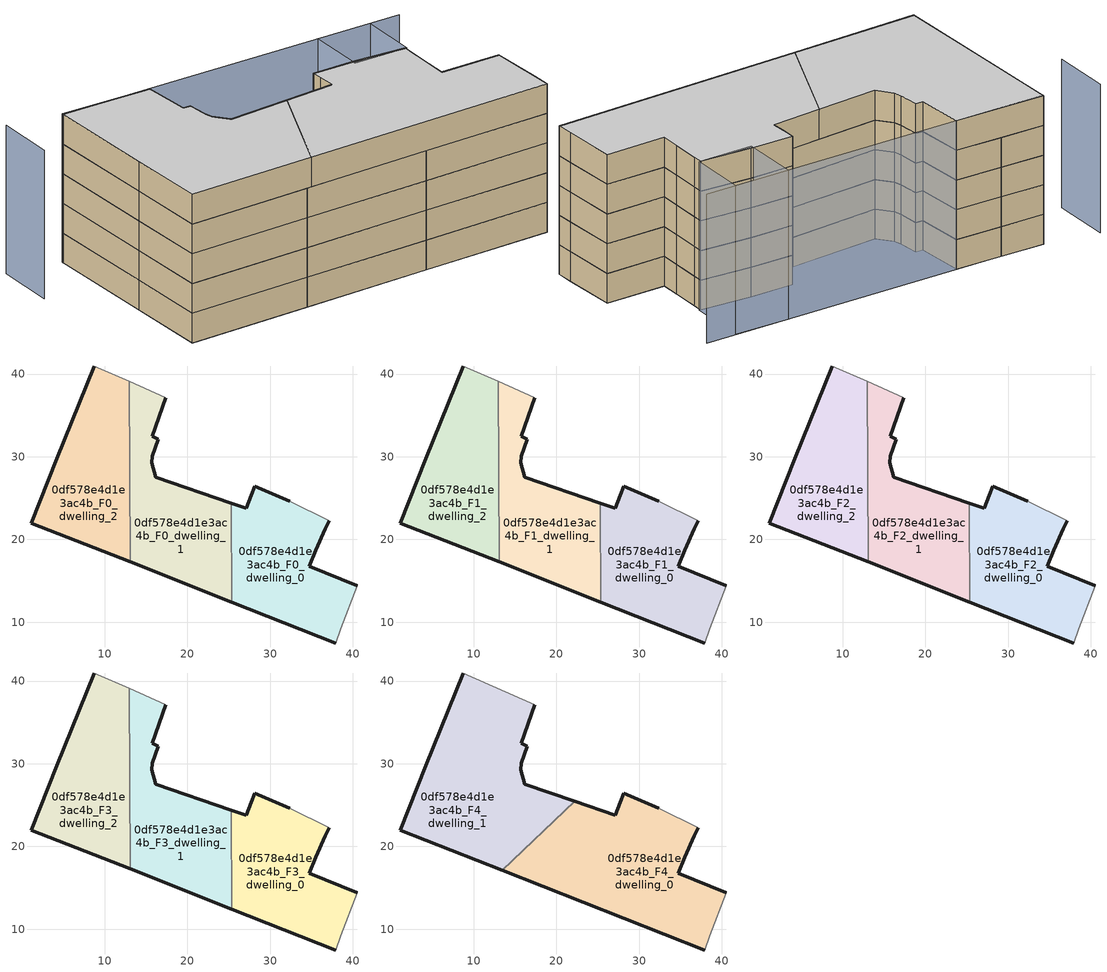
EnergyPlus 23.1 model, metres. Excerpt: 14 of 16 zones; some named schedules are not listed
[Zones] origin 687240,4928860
0df578e4d1e3ac4b_F0_dwelling_0
 floor ground (EU_floor_Construction): 38.56,9.18 40.54,14.39 34.72,16.79 35.54,18.67 36.69,21.32 37.12,22.27 32.35,24.64 28.16,26.44 27.7,25.34 27.12,23.76 25.32,24.38 25.38,12.42 37.91,7.48 z0
 wall outside (EU_wall_Construction): 37.12,22.27 36.69,21.32 35.54,18.67 34.72,16.79 40.54,14.39 / 37.91,7.48 25.38,12.42 / 25.32,24.38 27.12,23.76 27.7,25.34 28.16,26.44 32.35,24.64 z0:3
 wall adiabatic (EU_wall_Construction): 32.35,24.64 37.12,22.27 / 40.54,14.39 38.56,9.18 37.91,7.48 z0:3
 wall to 0df578e4d1e3ac4b_F0_dwelling_1 (EU_wall_Construction): 25.38,12.42 25.32,24.38 z0:3
0df578e4d1e3ac4b_F0_dwelling_1
 floor ground (EU_floor_Construction): 25.38,12.42 25.32,24.38 16.18,27.52 15.66,29.3 15.77,30.08 16.46,32.14 15.76,32.48 17.4,37.16 12.95,39.12 13.06,17.27 z0
 wall outside (EU_wall_Construction): 25.38,12.42 13.06,17.27 / 17.4,37.16 15.76,32.48 16.46,32.14 15.77,30.08 15.66,29.3 16.18,27.52 25.32,24.38 z0:3
 wall adiabatic (EU_wall_Construction): 12.95,39.12 17.4,37.16 z0:3
 wall to 0df578e4d1e3ac4b_F0_dwelling_2 (EU_wall_Construction): 13.06,17.27 12.95,39.12 z0:3
0df578e4d1e3ac4b_F0_dwelling_2
 floor ground (EU_floor_Construction): 13.06,17.27 12.95,39.12 8.72,40.98 4.2,29.75 1.1,21.99 z0
 wall outside (EU_wall_Construction): 13.06,17.27 1.1,21.99 4.2,29.75 8.72,40.98 z0:3
 wall adiabatic (EU_wall_Construction): 8.72,40.98 12.95,39.12 z0:3
0df578e4d1e3ac4b_F1_dwelling_0
 floor to 0df578e4d1e3ac4b_F0_dwelling_0 (EU_floor_Construction): 38.56,9.18 40.54,14.39 34.72,16.79 35.54,18.67 36.69,21.32 37.12,22.27 32.35,24.64 28.16,26.44 27.7,25.34 27.12,23.76 25.32,24.38 25.38,12.42 37.91,7.48 z3
 wall outside (EU_wall_Construction): 37.12,22.27 36.69,21.32 35.54,18.67 34.72,16.79 40.54,14.39 / 37.91,7.48 25.38,12.42 / 25.32,24.38 27.12,23.76 27.7,25.34 28.16,26.44 32.35,24.64 z3:6
 wall adiabatic (EU_wall_Construction): 32.35,24.64 37.12,22.27 / 40.54,14.39 38.56,9.18 37.91,7.48 z3:6
 wall to 0df578e4d1e3ac4b_F1_dwelling_1 (EU_wall_Construction): 25.38,12.42 25.32,24.38 z3:6
0df578e4d1e3ac4b_F1_dwelling_1
 floor to 0df578e4d1e3ac4b_F0_dwelling_1 (EU_floor_Construction): 25.38,12.42 25.32,24.38 16.18,27.52 15.66,29.3 15.77,30.08 16.46,32.14 15.76,32.48 17.4,37.16 12.95,39.12 13.06,17.27 z3
 wall outside (EU_wall_Construction): 25.38,12.42 13.06,17.27 / 17.4,37.16 15.76,32.48 16.46,32.14 15.77,30.08 15.66,29.3 16.18,27.52 25.32,24.38 z3:6
 wall adiabatic (EU_wall_Construction): 12.95,39.12 17.4,37.16 z3:6
 wall to 0df578e4d1e3ac4b_F1_dwelling_2 (EU_wall_Construction): 13.06,17.27 12.95,39.12 z3:6
0df578e4d1e3ac4b_F1_dwelling_2
 floor to 0df578e4d1e3ac4b_F0_dwelling_2 (EU_floor_Construction): 13.06,17.27 12.95,39.12 8.72,40.98 4.2,29.75 1.1,21.99 z3
 wall outside (EU_wall_Construction): 13.06,17.27 1.1,21.99 4.2,29.75 8.72,40.98 z3:6
 wall adiabatic (EU_wall_Construction): 8.72,40.98 12.95,39.12 z3:6
0df578e4d1e3ac4b_F2_dwelling_0
 floor to 0df578e4d1e3ac4b_F1_dwelling_0 (EU_floor_Construction): 38.56,9.18 40.54,14.39 34.72,16.79 35.54,18.67 36.69,21.32 37.12,22.27 32.35,24.64 28.16,26.44 27.7,25.34 27.12,23.76 25.32,24.38 25.38,12.42 37.91,7.48 z6
 wall outside (EU_wall_Construction): 37.12,22.27 36.69,21.32 35.54,18.67 34.72,16.79 40.54,14.39 / 37.91,7.48 25.38,12.42 / 25.32,24.38 27.12,23.76 27.7,25.34 28.16,26.44 32.35,24.64 z6:9
 wall adiabatic (EU_wall_Construction): 32.35,24.64 37.12,22.27 / 40.54,14.39 38.56,9.18 37.91,7.48 z6:9
 wall to 0df578e4d1e3ac4b_F2_dwelling_1 (EU_wall_Construction): 25.38,12.42 25.32,24.38 z6:9
0df578e4d1e3ac4b_F2_dwelling_1
 floor to 0df578e4d1e3ac4b_F1_dwelling_1 (EU_floor_Construction): 25.38,12.42 25.32,24.38 16.18,27.52 15.66,29.3 15.77,30.08 16.46,32.14 15.76,32.48 17.4,37.16 12.95,39.12 13.06,17.27 z6
 wall outside (EU_wall_Construction): 25.38,12.42 13.06,17.27 / 17.4,37.16 15.76,32.48 16.46,32.14 15.77,30.08 15.66,29.3 16.18,27.52 25.32,24.38 z6:9
 wall adiabatic (EU_wall_Construction): 12.95,39.12 17.4,37.16 z6:9
 wall to 0df578e4d1e3ac4b_F2_dwelling_2 (EU_wall_Construction): 13.06,17.27 12.95,39.12 z6:9
0df578e4d1e3ac4b_F2_dwelling_2
 floor to 0df578e4d1e3ac4b_F1_dwelling_2 (EU_floor_Construction): 13.06,17.27 12.95,39.12 8.72,40.98 4.2,29.75 1.1,21.99 z6
 wall outside (EU_wall_Construction): 13.06,17.27 1.1,21.99 4.2,29.75 8.72,40.98 z6:9
 wall adiabatic (EU_wall_Construction): 8.72,40.98 12.95,39.12 z6:9
0df578e4d1e3ac4b_F3_dwelling_0
 floor to 0df578e4d1e3ac4b_F2_dwelling_0 (EU_floor_Construction): 38.56,9.18 40.54,14.39 34.72,16.79 35.54,18.67 36.69,21.32 37.12,22.27 32.35,24.64 28.16,26.44 27.7,25.34 27.12,23.76 25.32,24.38 25.38,12.42 37.91,7.48 z9
 wall outside (EU_wall_Construction): 37.12,22.27 36.69,21.32 35.54,18.67 34.72,16.79 40.54,14.39 / 37.91,7.48 25.38,12.42 / 25.32,24.38 27.12,23.76 27.7,25.34 28.16,26.44 32.35,24.64 z9:12
 wall adiabatic (EU_wall_Construction): 32.35,24.64 37.12,22.27 / 40.54,14.39 38.56,9.18 37.91,7.48 z9:12
 wall to 0df578e4d1e3ac4b_F3_dwelling_1 (EU_wall_Construction): 25.38,12.42 25.32,24.38 z9:12
0df578e4d1e3ac4b_F3_dwelling_1
 floor to 0df578e4d1e3ac4b_F2_dwelling_1 (EU_floor_Construction): 25.38,12.42 25.32,24.38 16.18,27.52 15.66,29.3 15.77,30.08 16.46,32.14 15.76,32.48 17.4,37.16 12.95,39.12 13.06,17.27 z9
 wall outside (EU_wall_Construction): 25.38,12.42 13.06,17.27 / 17.4,37.16 15.76,32.48 16.46,32.14 15.77,30.08 15.66,29.3 16.18,27.52 25.32,24.38 z9:12
 wall adiabatic (EU_wall_Construction): 12.95,39.12 17.4,37.16 z9:12
 wall to 0df578e4d1e3ac4b_F3_dwelling_2 (EU_wall_Construction): 13.06,17.27 12.95,39.12 z9:12
0df578e4d1e3ac4b_F3_dwelling_2
 floor to 0df578e4d1e3ac4b_F2_dwelling_2 (EU_floor_Construction): 13.06,17.27 12.95,39.12 8.72,40.98 4.2,29.75 1.1,21.99 z9
 wall outside (EU_wall_Construction): 13.06,17.27 1.1,21.99 4.2,29.75 8.72,40.98 z9:12
 wall adiabatic (EU_wall_Construction): 8.72,40.98 12.95,39.12 z9:12
0df578e4d1e3ac4b_F4_dwelling_0
 floor to 0df578e4d1e3ac4b_F3_dwelling_0 (EU_floor_Construction): 38.56,9.18 40.54,14.39 34.72,16.79 35.54,18.67 36.69,21.32 37.12,22.27 32.35,24.64 28.16,26.44 27.7,25.34 27.12,23.76 25.32,24.38 25.38,12.42 37.91,7.48 z12
 floor to 0df578e4d1e3ac4b_F3_dwelling_1 (EU_floor_Construction): 25.38,12.42 25.32,24.38 22.2,25.45 13.47,17.11 z12
 wall outside (EU_wall_Construction): 37.12,22.27 36.69,21.32 35.54,18.67 34.72,16.79 40.54,14.39 / 37.91,7.48 13.47,17.11 / 22.2,25.45 27.12,23.76 27.7,25.34 28.16,26.44 32.35,24.64 z12:15
 wall adiabatic (EU_wall_Construction): 32.35,24.64 37.12,22.27 / 40.54,14.39 38.56,9.18 37.91,7.48 z12:15
 wall to 0df578e4d1e3ac4b_F4_dwelling_1 (EU_wall_Construction): 13.47,17.11 22.2,25.45 z12:15
 ceiling to 0df578e4d1e3ac4b_F5_dwelling_0 (EU_floor_Construction): 37.12,22.27 36.69,21.32 35.54,18.67 34.72,16.79 40.54,14.39 38.56,9.18 37.91,7.48 13.47,17.11 22.2,25.45 27.12,23.76 27.7,25.34 28.16,26.44 32.35,24.64 z15
0df578e4d1e3ac4b_F4_dwelling_1
 floor to 0df578e4d1e3ac4b_F3_dwelling_1 (EU_floor_Construction): 22.2,25.45 16.18,27.52 15.66,29.3 15.77,30.08 16.46,32.14 15.76,32.48 17.4,37.16 12.95,39.12 13.06,17.27 13.47,17.11 z12
 floor to 0df578e4d1e3ac4b_F3_dwelling_2 (EU_floor_Construction): 13.06,17.27 12.95,39.12 8.72,40.98 4.2,29.75 1.1,21.99 z12
 wall outside (EU_wall_Construction): 17.4,37.16 15.76,32.48 16.46,32.14 15.77,30.08 15.66,29.3 16.18,27.52 22.2,25.45 / 13.47,17.11 1.1,21.99 4.2,29.75 8.72,40.98 z12:15
 wall adiabatic (EU_wall_Construction): 8.72,40.98 17.4,37.16 z12:15
 ceiling to 0df578e4d1e3ac4b_F5_dwelling_1 (EU_floor_Construction): 17.4,37.16 15.76,32.48 16.46,32.14 15.77,30.08 15.66,29.3 16.18,27.52 22.2,25.45 13.47,17.11 1.1,21.99 4.2,29.75 8.72,40.98 z15
shading: 3.93,43.96 1.49,38.24 / 42.56,26.45 8.68,40.87 / 34.35,29.96 39.61,27.71 / 39.61,27.71 37.26,22.21 / 37.26,22.21 32,24.46 / 32,24.46 34.35,29.96 z0:15
[Building]
EU S2 Campaign: North Axis=0; Terrain=City; Solar Distribution=FullExterior
[Site:Location]
Bologna: Latitude=44.5; Longitude=11.25; Time Zone=1; Elevation=37
[SizingPeriod:WeatherFileDays]
AnnualSizingPeriod: Begin Month=1; Begin Day of Month=1; End Month=12; End Day of Month=31; Day of Week for Start Day=Monday; Use Weather File Daylight Saving Period=No; Use Weather File Rain and Snow Indicators=No
[MATERIAL]
EU_InternalMass_Material: Roughness=MediumRough; Thickness=0.1; Conductivity=1; Density=1800; Specific Heat=900; Thermal Absorptance=0.9; Solar Absorptance=0.7; Visible Absorptance=0.7
[MATERIAL:NOMASS] Roughness=MediumRough; Thermal Absorptance=0.9; Solar Absorptance=0.7; Visible Absorptance=0.7
Name | Thermal Resistance
EU_wall_NoMass | 0.905828
EU_floor_NoMass | 0.67114
[CONSTRUCTION]
EU_wall_Construction: EU_wall_NoMass
EU_floor_Construction: EU_floor_NoMass
EU_InternalMass_Construction: EU_InternalMass_Material
[ZONE] Type=1; Multiplier=1; Ceiling Height=autocalculate; Floor Area=autocalculate; Part of Total Floor Area=Yes
Name | Volume
0df578e4d1e3ac4b_F0_dwelling_0; 0df578e4d1e3ac4b_F1_dwelling_2; 0df578e4d1e3ac4b_F2_dwelling_2; 0df578e4d1e3ac4b_F3_dwelling_2 | 532.96
0df578e4d1e3ac4b_F1_dwelling_0; 0df578e4d1e3ac4b_F2_dwelling_0; 0df578e4d1e3ac4b_F3_dwelling_0 | 532.959
0df578e4d1e3ac4b_F4_dwelling_0 | 799.424
0df578e4d1e3ac4b_F0_dwelling_1; 0df578e4d1e3ac4b_F1_dwelling_1; 0df578e4d1e3ac4b_F2_dwelling_1; 0df578e4d1e3ac4b_F3_dwelling_1 | 532.945
0df578e4d1e3ac4b_F4_dwelling_1 | 799.407
0df578e4d1e3ac4b_F0_dwelling_2 | 532.961
[INTERNALMASS] Construction=EU_InternalMass_Construction
Name | Zone or ZoneList | Surface Area
0df578e4d1e3ac4b_F0_dwelling_0_EU_InternalMass | 0df578e4d1e3ac4b_F0_dwelling_0 | 177.653
0df578e4d1e3ac4b_F0_dwelling_1_EU_InternalMass | 0df578e4d1e3ac4b_F0_dwelling_1 | 177.649
0df578e4d1e3ac4b_F0_dwelling_2_EU_InternalMass | 0df578e4d1e3ac4b_F0_dwelling_2 | 177.653
0df578e4d1e3ac4b_F1_dwelling_0_EU_InternalMass | 0df578e4d1e3ac4b_F1_dwelling_0 | 177.653
0df578e4d1e3ac4b_F1_dwelling_1_EU_InternalMass | 0df578e4d1e3ac4b_F1_dwelling_1 | 177.649
0df578e4d1e3ac4b_F1_dwelling_2_EU_InternalMass | 0df578e4d1e3ac4b_F1_dwelling_2 | 177.653
0df578e4d1e3ac4b_F2_dwelling_0_EU_InternalMass | 0df578e4d1e3ac4b_F2_dwelling_0 | 177.653
0df578e4d1e3ac4b_F2_dwelling_1_EU_InternalMass | 0df578e4d1e3ac4b_F2_dwelling_1 | 177.649
0df578e4d1e3ac4b_F2_dwelling_2_EU_InternalMass | 0df578e4d1e3ac4b_F2_dwelling_2 | 177.653
0df578e4d1e3ac4b_F3_dwelling_0_EU_InternalMass | 0df578e4d1e3ac4b_F3_dwelling_0 | 177.653
0df578e4d1e3ac4b_F3_dwelling_1_EU_InternalMass | 0df578e4d1e3ac4b_F3_dwelling_1 | 177.649
0df578e4d1e3ac4b_F3_dwelling_2_EU_InternalMass | 0df578e4d1e3ac4b_F3_dwelling_2 | 177.653
0df578e4d1e3ac4b_F4_dwelling_0_EU_InternalMass | 0df578e4d1e3ac4b_F4_dwelling_0 | 266.481
0df578e4d1e3ac4b_F4_dwelling_1_EU_InternalMass | 0df578e4d1e3ac4b_F4_dwelling_1 | 266.471
[OTHEREQUIPMENT] Fuel Type=Electricity; Design Level Calculation Method=Watts/Area; Power per Zone Floor Area=1; Fraction Latent=0; Fraction Radiant=0; Fraction Lost=0; Carbon Dioxide Generation Rate=0; EndUse Subcategory=EU_Step8_InternalGains
Name | Zone or ZoneList or Space or SpaceList | Schedule
EU_Step8_InternalGain_0df578e4d1e3ac4b_F0_dwelling_0_f000 | 0df578e4d1e3ac4b_F0_dwelling_0 | EU_Step8_GainSchedule_0df578e4d1e3ac4b_F0_dwelling_0_f000
EU_Step8_InternalGain_0df578e4d1e3ac4b_F0_dwelling_1_f000 | 0df578e4d1e3ac4b_F0_dwelling_1 | EU_Step8_GainSchedule_0df578e4d1e3ac4b_F0_dwelling_1_f000
EU_Step8_InternalGain_0df578e4d1e3ac4b_F0_dwelling_2_f000 | 0df578e4d1e3ac4b_F0_dwelling_2 | EU_Step8_GainSchedule_0df578e4d1e3ac4b_F0_dwelling_2_f000
EU_Step8_InternalGain_0df578e4d1e3ac4b_F1_dwelling_0_f000 | 0df578e4d1e3ac4b_F1_dwelling_0 | EU_Step8_GainSchedule_0df578e4d1e3ac4b_F1_dwelling_0_f000
EU_Step8_InternalGain_0df578e4d1e3ac4b_F1_dwelling_1_f000 | 0df578e4d1e3ac4b_F1_dwelling_1 | EU_Step8_GainSchedule_0df578e4d1e3ac4b_F1_dwelling_1_f000
EU_Step8_InternalGain_0df578e4d1e3ac4b_F1_dwelling_2_f000 | 0df578e4d1e3ac4b_F1_dwelling_2 | EU_Step8_GainSchedule_0df578e4d1e3ac4b_F1_dwelling_2_f000
EU_Step8_InternalGain_0df578e4d1e3ac4b_F2_dwelling_0_f000 | 0df578e4d1e3ac4b_F2_dwelling_0 | EU_Step8_GainSchedule_0df578e4d1e3ac4b_F2_dwelling_0_f000
EU_Step8_InternalGain_0df578e4d1e3ac4b_F2_dwelling_1_f000 | 0df578e4d1e3ac4b_F2_dwelling_1 | EU_Step8_GainSchedule_0df578e4d1e3ac4b_F2_dwelling_1_f000
EU_Step8_InternalGain_0df578e4d1e3ac4b_F2_dwelling_2_f000 | 0df578e4d1e3ac4b_F2_dwelling_2 | EU_Step8_GainSchedule_0df578e4d1e3ac4b_F2_dwelling_2_f000
EU_Step8_InternalGain_0df578e4d1e3ac4b_F3_dwelling_0_f000 | 0df578e4d1e3ac4b_F3_dwelling_0 | EU_Step8_GainSchedule_0df578e4d1e3ac4b_F3_dwelling_0_f000
EU_Step8_InternalGain_0df578e4d1e3ac4b_F3_dwelling_1_f000 | 0df578e4d1e3ac4b_F3_dwelling_1 | EU_Step8_GainSchedule_0df578e4d1e3ac4b_F3_dwelling_1_f000
EU_Step8_InternalGain_0df578e4d1e3ac4b_F3_dwelling_2_f000 | 0df578e4d1e3ac4b_F3_dwelling_2 | EU_Step8_GainSchedule_0df578e4d1e3ac4b_F3_dwelling_2_f000
EU_Step8_InternalGain_0df578e4d1e3ac4b_F4_dwelling_0_f000 | 0df578e4d1e3ac4b_F4_dwelling_0 | EU_Step8_GainSchedule_0df578e4d1e3ac4b_F4_dwelling_0_f000
EU_Step8_InternalGain_0df578e4d1e3ac4b_F4_dwelling_1_f000 | 0df578e4d1e3ac4b_F4_dwelling_1 | EU_Step8_GainSchedule_0df578e4d1e3ac4b_F4_dwelling_1_f000
[ZONEVENTILATION:DESIGNFLOWRATE] Schedule=EU_AlwaysOn; Design Flow Rate Calculation Method=AirChanges/Hour; Air Changes per Hour=0.73129; Ventilation Type=Natural; Fan Pressure Rise=0; Fan Total Efficiency=1; Constant Term Coefficient=1; Temperature Term Coefficient=0; Velocity Term Coefficient=0; Velocity Squared Term Coefficient=0; Minimum Indoor Temperature=-100; Maximum Indoor Temperature=100; Delta Temperature=-100; Minimum Outdoor Temperature=-100; Maximum Outdoor Temperature=100; Maximum Wind Speed=40
Name | Zone or ZoneList or Space or SpaceList
EU_ConstantAir_0df578e4d1e3ac4b_F0_dwelling_0 | 0df578e4d1e3ac4b_F0_dwelling_0
EU_ConstantAir_0df578e4d1e3ac4b_F0_dwelling_1 | 0df578e4d1e3ac4b_F0_dwelling_1
EU_ConstantAir_0df578e4d1e3ac4b_F0_dwelling_2 | 0df578e4d1e3ac4b_F0_dwelling_2
EU_ConstantAir_0df578e4d1e3ac4b_F1_dwelling_0 | 0df578e4d1e3ac4b_F1_dwelling_0
EU_ConstantAir_0df578e4d1e3ac4b_F1_dwelling_1 | 0df578e4d1e3ac4b_F1_dwelling_1
EU_ConstantAir_0df578e4d1e3ac4b_F1_dwelling_2 | 0df578e4d1e3ac4b_F1_dwelling_2
EU_ConstantAir_0df578e4d1e3ac4b_F2_dwelling_0 | 0df578e4d1e3ac4b_F2_dwelling_0
EU_ConstantAir_0df578e4d1e3ac4b_F2_dwelling_1 | 0df578e4d1e3ac4b_F2_dwelling_1
EU_ConstantAir_0df578e4d1e3ac4b_F2_dwelling_2 | 0df578e4d1e3ac4b_F2_dwelling_2
EU_ConstantAir_0df578e4d1e3ac4b_F3_dwelling_0 | 0df578e4d1e3ac4b_F3_dwelling_0
EU_ConstantAir_0df578e4d1e3ac4b_F3_dwelling_1 | 0df578e4d1e3ac4b_F3_dwelling_1
EU_ConstantAir_0df578e4d1e3ac4b_F3_dwelling_2 | 0df578e4d1e3ac4b_F3_dwelling_2
EU_ConstantAir_0df578e4d1e3ac4b_F4_dwelling_0 | 0df578e4d1e3ac4b_F4_dwelling_0
EU_ConstantAir_0df578e4d1e3ac4b_F4_dwelling_1 | 0df578e4d1e3ac4b_F4_dwelling_1
[HVACTEMPLATE:THERMOSTAT] Constant Heating Setpoint=20; Constant Cooling Setpoint=50
EU_HeatOnly_0df578e4d1e3ac4b_F0_dwelling_0; EU_HeatOnly_0df578e4d1e3ac4b_F0_dwelling_1; EU_HeatOnly_0df578e4d1e3ac4b_F0_dwelling_2; EU_HeatOnly_0df578e4d1e3ac4b_F1_dwelling_0; EU_HeatOnly_0df578e4d1e3ac4b_F1_dwelling_1; EU_HeatOnly_0df578e4d1e3ac4b_F1_dwelling_2; EU_HeatOnly_0df578e4d1e3ac4b_F2_dwelling_0; EU_HeatOnly_0df578e4d1e3ac4b_F2_dwelling_1; EU_HeatOnly_0df578e4d1e3ac4b_F2_dwelling_2; EU_HeatOnly_0df578e4d1e3ac4b_F3_dwelling_0; EU_HeatOnly_0df578e4d1e3ac4b_F3_dwelling_1; EU_HeatOnly_0df578e4d1e3ac4b_F3_dwelling_2; EU_HeatOnly_0df578e4d1e3ac4b_F4_dwelling_0; EU_HeatOnly_0df578e4d1e3ac4b_F4_dwelling_1; EU_HeatOnly_0df578e4d1e3ac4b_F5_dwelling_0; EU_HeatOnly_0df578e4d1e3ac4b_F5_dwelling_1
[HVACTEMPLATE:ZONE:IDEALLOADSAIRSYSTEM] System Availability Schedule=EU_AlwaysOn; Maximum Heating Supply Air Temperature=50; Minimum Cooling Supply Air Temperature=13; Maximum Heating Supply Air Humidity Ratio=0.0156; Minimum Cooling Supply Air Humidity Ratio=0.0077; Heating Limit=NoLimit; Cooling Limit=NoLimit; Heating Availability Schedule=EU_AlwaysOn; Cooling Availability Schedule=EU_CoolingOff; Dehumidification Control Type=ConstantSensibleHeatRatio; Cooling Sensible Heat Ratio=0.7; Dehumidification Setpoint=60; Humidification Control Type=None; Humidification Setpoint=30; Outdoor Air Method=None; Outdoor Air Flow Rate per Person=0.00944; Outdoor Air Flow Rate per Zone Floor Area=0; Outdoor Air Flow Rate per Zone=0; Demand Controlled Ventilation Type=None; Outdoor Air Economizer Type=NoEconomizer; Heat Recovery Type=None; Sensible Heat Recovery Effectiveness=0.7; Latent Heat Recovery Effectiveness=0.65
Name | Template Thermostat
0df578e4d1e3ac4b_F0_dwelling_0 | EU_HeatOnly_0df578e4d1e3ac4b_F0_dwelling_0
0df578e4d1e3ac4b_F0_dwelling_1 | EU_HeatOnly_0df578e4d1e3ac4b_F0_dwelling_1
0df578e4d1e3ac4b_F0_dwelling_2 | EU_HeatOnly_0df578e4d1e3ac4b_F0_dwelling_2
0df578e4d1e3ac4b_F1_dwelling_0 | EU_HeatOnly_0df578e4d1e3ac4b_F1_dwelling_0
0df578e4d1e3ac4b_F1_dwelling_1 | EU_HeatOnly_0df578e4d1e3ac4b_F1_dwelling_1
0df578e4d1e3ac4b_F1_dwelling_2 | EU_HeatOnly_0df578e4d1e3ac4b_F1_dwelling_2
0df578e4d1e3ac4b_F2_dwelling_0 | EU_HeatOnly_0df578e4d1e3ac4b_F2_dwelling_0
0df578e4d1e3ac4b_F2_dwelling_1 | EU_HeatOnly_0df578e4d1e3ac4b_F2_dwelling_1
0df578e4d1e3ac4b_F2_dwelling_2 | EU_HeatOnly_0df578e4d1e3ac4b_F2_dwelling_2
0df578e4d1e3ac4b_F3_dwelling_0 | EU_HeatOnly_0df578e4d1e3ac4b_F3_dwelling_0
0df578e4d1e3ac4b_F3_dwelling_1 | EU_HeatOnly_0df578e4d1e3ac4b_F3_dwelling_1
0df578e4d1e3ac4b_F3_dwelling_2 | EU_HeatOnly_0df578e4d1e3ac4b_F3_dwelling_2
